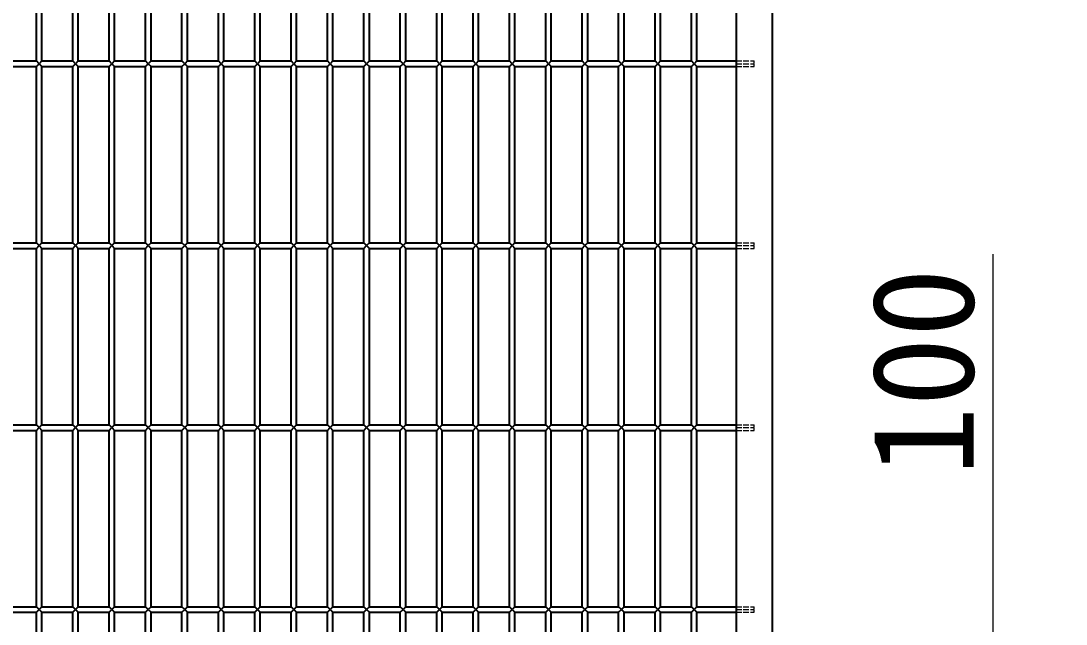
# Model space of a CAD drawing. Header units: millimetres. Extents: x 120 to 9117, y 110 to 4090.
# Drawn here: x 2432 to 3007, y 1779 to 2111 of the extents above; entities that cross this region are included whole.
import ezdxf

# ---------------------------------------------------------------- set-up
doc = ezdxf.new("R2010")
doc.units = ezdxf.units.MM
doc.header["$LTSCALE"] = 20
doc.linetypes.add('DASHED', pattern=[0.2067, 0.1654, -0.0413])
doc.layers.add('可见 (ISO)', color=7, linetype='Continuous', lineweight=25)
doc.layers.add('尺寸 (ISO)', color=7, linetype='Continuous', lineweight=18, true_color=0x008000)
doc.layers.add('隐藏 (ISO)', color=5, linetype='DASHED', lineweight=18, true_color=0x0000ff)
doc.styles.add('最新国标', font='simfang.ttf')
doc.dimstyles.new('默认 (GB)', dxfattribs={"dimscale": 20, "dimtxt": 2.8, "dimasz": 2.5, "dimexe": 2, "dimexo": 1.5, "dimgap": 0.5, "dimtad": 1, "dimtoh": 1, "dimdsep": 46, "dimtxsty": '最新国标', "dimcen": 0.09, "dimdle": 10, "dimclrd": 256, "dimclre": 256, "dimclrt": 256, "dimaunit": 1, "dimadec": 3, "dimazin": 2, "dimtfac": 0.535714, "dimtdec": 3, "dimtmove": 0, "dimatfit": 3, "dimfxl": 0, "dimtolj": 1, "dimlwd": -1, "dimlwe": -1, "dimarcsym": 0})

# ---------------------------------------------------------------- blocks, each defined once
blk = doc.blocks.new('*D9')
at = {"layer": 'Defpoints', "color": 0, "transparency": 16777216}
for p in [(2835.28, 1687.01), (2835.28, 1587.01), (2966.59, 1587.01)]:
    blk.add_point(p, dxfattribs=at)
at = {"layer": '尺寸 (ISO)', "color": 116, "true_color": 0x00803f, "transparency": 16777216}
for p, q in [((2966.59, 1737.01), (2966.59, 1982.31)), ((2865.28, 1687.01), (3006.59, 1687.01)), ((2966.59, 1587.01), (2966.59, 1687.01)), ((2865.28, 1587.01), (3006.59, 1587.01)), ((2966.59, 1537.01), (2966.59, 1487.01))]:
    blk.add_line(p, q, dxfattribs=at)
for points in [[(2958.26, 1737.01), (2974.93, 1737.01), (2966.59, 1687.01)], [(2958.26, 1537.01), (2974.93, 1537.01), (2966.59, 1587.01)]]:
    blk.add_solid(points, dxfattribs=at)
at = {"layer": '尺寸 (ISO)', "transparency": 16777216, "insert": (2928.27, 1917.59), "char_height": 56, "attachment_point": 5, "rotation": 90, "style": '最新国标'}
blk.add_mtext('\\A1;100', dxfattribs=at)
blk = doc.blocks.new('_DotSmall')
at = {"color": 0, "linetype": 'ByBlock', "const_width": 0.5}
blk.add_lwpolyline([(-0.0625, 0, 1), (0.0625, 0, 1)], format="xyb", close=True, dxfattribs=at)
blk = doc.blocks.new('*D19')
at = {"layer": 'Defpoints', "color": 0, "transparency": 16777216}
for p in [(2563.78, 3507.01), (3253.99, 3507.01), (2560.78, 1527.01)]:
    blk.add_point(p, dxfattribs=at)
at = {"layer": '尺寸 (ISO)', "color": 116, "true_color": 0x00803f, "transparency": 16777216}
for p, q in [((2593.78, 3507.01), (3293.99, 3507.01)), ((3253.99, 1527.01), (3253.99, 3457.01)), ((2590.78, 1527.01), (3293.99, 1527.01))]:
    blk.add_line(p, q, dxfattribs=at)
blk.add_solid([(3245.66, 3457.01), (3262.33, 3457.01), (3253.99, 3507.01)], dxfattribs=at)
at = {"layer": '尺寸 (ISO)', "color": 116, "true_color": 0x00803f, "transparency": 16777216, "xscale": 50, "yscale": 50, "zscale": 50, "rotation": 270}
blk.add_blockref('_DotSmall', (3253.99, 1527.01), dxfattribs=at)
at = {"layer": '尺寸 (ISO)', "transparency": 16777216, "insert": (3215.67, 2517.01), "char_height": 56, "attachment_point": 5, "rotation": 90, "style": '最新国标'}
blk.add_mtext('\\A1;1980', dxfattribs=at)

msp = doc.modelspace()

# ---------------------------------------------------------------- linework, layer by layer
at = {"layer": '可见 (ISO)'}
for p, q in [((2845.28, 1517.011), (2845.28, 3517.011)), ((2825.28, 2507.011), (2825.28, 1537.011)), ((2440.78, 2088.511), (2440.78, 2185.511)), ((2443.78, 2088.511), (2443.78, 2185.511)), ((2460.78, 2088.511), (2460.78, 2185.511)), ((2463.78, 2088.511), (2463.78, 2185.511)), ((2480.78, 2088.511), (2480.78, 2185.511)), ((2483.78, 2088.511), (2483.78, 2185.511)), ((2500.78, 2088.511), (2500.78, 2185.511)), ((2503.78, 2088.511), (2503.78, 2185.511)), ((2520.78, 2088.511), (2520.78, 2185.511)), ((2523.78, 2088.511), (2523.78, 2185.511)), ((2540.78, 2088.511), (2540.78, 2185.511)), ((2543.78, 2088.511), (2543.78, 2185.511)), ((2560.78, 2088.511), (2560.78, 2185.511)), ((2563.78, 2088.511), (2563.78, 2185.511)), ((2580.78, 2088.511), (2580.78, 2185.511)), ((2583.78, 2088.511), (2583.78, 2185.511)), ((2600.78, 2088.511), (2600.78, 2185.511)), ((2603.78, 2088.511), (2603.78, 2185.511)), ((2620.78, 2088.511), (2620.78, 2185.511)), ((2623.78, 2088.511), (2623.78, 2185.511)), ((2640.78, 2088.511), (2640.78, 2185.511)), ((2643.78, 2088.511), (2643.78, 2185.511)), ((2660.78, 2088.511), (2660.78, 2185.511)), ((2663.78, 2088.511), (2663.78, 2185.511)), ((2680.78, 2088.511), (2680.78, 2185.511)), ((2683.78, 2088.511), (2683.78, 2185.511)), ((2700.78, 2088.511), (2700.78, 2185.511)), ((2703.78, 2088.511), (2703.78, 2185.511)), ((2720.78, 2088.511), (2720.78, 2185.511)), ((2723.78, 2088.511), (2723.78, 2185.511)), ((2740.78, 2088.511), (2740.78, 2185.511)), ((2743.78, 2088.511), (2743.78, 2185.511)), ((2760.78, 2088.511), (2760.78, 2185.511)), ((2763.78, 2088.511), (2763.78, 2185.511)), ((2780.78, 2088.511), (2780.78, 2185.511)), ((2783.78, 2088.511), (2783.78, 2185.511)), ((2800.78, 2088.511), (2800.78, 2185.511)), ((2803.78, 2088.511), (2803.78, 2185.511)), ((2423.78, 2088.511), (2440.78, 2088.511)), ((2423.78, 2085.511), (2440.78, 2085.511)), ((2442.28, 2087.011), (2440.78, 2088.511)), ((2440.78, 2085.511), (2442.28, 2087.011)), ((2440.78, 1988.511), (2440.78, 2085.511)), ((2443.78, 2088.511), (2442.28, 2087.011)), ((2442.28, 2087.011), (2443.78, 2085.511)), ((2443.78, 2088.511), (2460.78, 2088.511)), ((2443.78, 2085.511), (2460.78, 2085.511)), ((2443.78, 1988.511), (2443.78, 2085.511)), ((2462.28, 2087.011), (2460.78, 2088.511)), ((2460.78, 2085.511), (2462.28, 2087.011)), ((2460.78, 1988.511), (2460.78, 2085.511)), ((2463.78, 2088.511), (2462.28, 2087.011)), ((2462.28, 2087.011), (2463.78, 2085.511)), ((2463.78, 2088.511), (2480.78, 2088.511)), ((2463.78, 2085.511), (2480.78, 2085.511)), ((2463.78, 1988.511), (2463.78, 2085.511)), ((2482.28, 2087.011), (2480.78, 2088.511)), ((2480.78, 2085.511), (2482.28, 2087.011)), ((2480.78, 1988.511), (2480.78, 2085.511)), ((2483.78, 2088.511), (2482.28, 2087.011)), ((2482.28, 2087.011), (2483.78, 2085.511)), ((2483.78, 2088.511), (2500.78, 2088.511)), ((2483.78, 2085.511), (2500.78, 2085.511)), ((2483.78, 1988.511), (2483.78, 2085.511)), ((2502.28, 2087.011), (2500.78, 2088.511)), ((2500.78, 2085.511), (2502.28, 2087.011)), ((2500.78, 1988.511), (2500.78, 2085.511)), ((2503.78, 2088.511), (2502.28, 2087.011)), ((2502.28, 2087.011), (2503.78, 2085.511)), ((2503.78, 2088.511), (2520.78, 2088.511)), ((2503.78, 2085.511), (2520.78, 2085.511)), ((2503.78, 1988.511), (2503.78, 2085.511)), ((2522.28, 2087.011), (2520.78, 2088.511)), ((2520.78, 2085.511), (2522.28, 2087.011)), ((2520.78, 1988.511), (2520.78, 2085.511)), ((2523.78, 2088.511), (2522.28, 2087.011)), ((2522.28, 2087.011), (2523.78, 2085.511)), ((2523.78, 2088.511), (2540.78, 2088.511)), ((2523.78, 2085.511), (2540.78, 2085.511)), ((2523.78, 1988.511), (2523.78, 2085.511)), ((2542.28, 2087.011), (2540.78, 2088.511)), ((2540.78, 2085.511), (2542.28, 2087.011)), ((2540.78, 1988.511), (2540.78, 2085.511)), ((2543.78, 2088.511), (2542.28, 2087.011)), ((2542.28, 2087.011), (2543.78, 2085.511)), ((2543.78, 2088.511), (2560.78, 2088.511)), ((2543.78, 2085.511), (2560.78, 2085.511)), ((2543.78, 1988.511), (2543.78, 2085.511)), ((2562.28, 2087.011), (2560.78, 2088.511)), ((2560.78, 2085.511), (2562.28, 2087.011)), ((2560.78, 1988.511), (2560.78, 2085.511)), ((2563.78, 2088.511), (2562.28, 2087.011)), ((2562.28, 2087.011), (2563.78, 2085.511)), ((2563.78, 2088.511), (2580.78, 2088.511)), ((2563.78, 2085.511), (2580.78, 2085.511)), ((2563.78, 1988.511), (2563.78, 2085.511)), ((2582.28, 2087.011), (2580.78, 2088.511)), ((2580.78, 2085.511), (2582.28, 2087.011)), ((2580.78, 1988.511), (2580.78, 2085.511)), ((2583.78, 2088.511), (2582.28, 2087.011)), ((2582.28, 2087.011), (2583.78, 2085.511)), ((2583.78, 2088.511), (2600.78, 2088.511)), ((2583.78, 2085.511), (2600.78, 2085.511)), ((2583.78, 1988.511), (2583.78, 2085.511)), ((2602.28, 2087.011), (2600.78, 2088.511)), ((2600.78, 2085.511), (2602.28, 2087.011)), ((2600.78, 1988.511), (2600.78, 2085.511)), ((2603.78, 2088.511), (2602.28, 2087.011)), ((2602.28, 2087.011), (2603.78, 2085.511)), ((2603.78, 2088.511), (2620.78, 2088.511)), ((2603.78, 2085.511), (2620.78, 2085.511)), ((2603.78, 1988.511), (2603.78, 2085.511)), ((2622.28, 2087.011), (2620.78, 2088.511)), ((2620.78, 2085.511), (2622.28, 2087.011)), ((2620.78, 1988.511), (2620.78, 2085.511)), ((2623.78, 2088.511), (2622.28, 2087.011)), ((2622.28, 2087.011), (2623.78, 2085.511)), ((2623.78, 2088.511), (2640.78, 2088.511)), ((2623.78, 2085.511), (2640.78, 2085.511)), ((2623.78, 1988.511), (2623.78, 2085.511)), ((2642.28, 2087.011), (2640.78, 2088.511)), ((2640.78, 2085.511), (2642.28, 2087.011)), ((2640.78, 1988.511), (2640.78, 2085.511)), ((2643.78, 2088.511), (2642.28, 2087.011)), ((2642.28, 2087.011), (2643.78, 2085.511)), ((2643.78, 2088.511), (2660.78, 2088.511)), ((2643.78, 2085.511), (2660.78, 2085.511)), ((2643.78, 1988.511), (2643.78, 2085.511)), ((2662.28, 2087.011), (2660.78, 2088.511)), ((2660.78, 2085.511), (2662.28, 2087.011)), ((2660.78, 1988.511), (2660.78, 2085.511)), ((2663.78, 2088.511), (2662.28, 2087.011)), ((2662.28, 2087.011), (2663.78, 2085.511)), ((2663.78, 2088.511), (2680.78, 2088.511)), ((2663.78, 2085.511), (2680.78, 2085.511)), ((2663.78, 1988.511), (2663.78, 2085.511)), ((2682.28, 2087.011), (2680.78, 2088.511)), ((2680.78, 2085.511), (2682.28, 2087.011)), ((2680.78, 1988.511), (2680.78, 2085.511)), ((2683.78, 2088.511), (2682.28, 2087.011)), ((2682.28, 2087.011), (2683.78, 2085.511)), ((2683.78, 2088.511), (2700.78, 2088.511)), ((2683.78, 2085.511), (2700.78, 2085.511)), ((2683.78, 1988.511), (2683.78, 2085.511)), ((2702.28, 2087.011), (2700.78, 2088.511)), ((2700.78, 2085.511), (2702.28, 2087.011)), ((2700.78, 1988.511), (2700.78, 2085.511)), ((2703.78, 2088.511), (2702.28, 2087.011)), ((2702.28, 2087.011), (2703.78, 2085.511)), ((2703.78, 2088.511), (2720.78, 2088.511)), ((2703.78, 2085.511), (2720.78, 2085.511)), ((2703.78, 1988.511), (2703.78, 2085.511)), ((2722.28, 2087.011), (2720.78, 2088.511)), ((2720.78, 2085.511), (2722.28, 2087.011)), ((2720.78, 1988.511), (2720.78, 2085.511)), ((2723.78, 2088.511), (2722.28, 2087.011)), ((2722.28, 2087.011), (2723.78, 2085.511)), ((2723.78, 2088.511), (2740.78, 2088.511)), ((2723.78, 2085.511), (2740.78, 2085.511)), ((2723.78, 1988.511), (2723.78, 2085.511)), ((2742.28, 2087.011), (2740.78, 2088.511)), ((2740.78, 2085.511), (2742.28, 2087.011)), ((2740.78, 1988.511), (2740.78, 2085.511)), ((2743.78, 2088.511), (2742.28, 2087.011)), ((2742.28, 2087.011), (2743.78, 2085.511)), ((2743.78, 2088.511), (2760.78, 2088.511)), ((2743.78, 2085.511), (2760.78, 2085.511)), ((2743.78, 1988.511), (2743.78, 2085.511)), ((2762.28, 2087.011), (2760.78, 2088.511)), ((2760.78, 2085.511), (2762.28, 2087.011)), ((2760.78, 1988.511), (2760.78, 2085.511)), ((2763.78, 2088.511), (2762.28, 2087.011)), ((2762.28, 2087.011), (2763.78, 2085.511)), ((2763.78, 2088.511), (2780.78, 2088.511)), ((2763.78, 2085.511), (2780.78, 2085.511)), ((2763.78, 1988.511), (2763.78, 2085.511)), ((2782.28, 2087.011), (2780.78, 2088.511)), ((2780.78, 2085.511), (2782.28, 2087.011)), ((2780.78, 1988.511), (2780.78, 2085.511)), ((2783.78, 2088.511), (2782.28, 2087.011)), ((2782.28, 2087.011), (2783.78, 2085.511)), ((2783.78, 2088.511), (2800.78, 2088.511)), ((2783.78, 2085.511), (2800.78, 2085.511)), ((2783.78, 1988.511), (2783.78, 2085.511)), ((2802.28, 2087.011), (2800.78, 2088.511)), ((2800.78, 2085.511), (2802.28, 2087.011)), ((2800.78, 1988.511), (2800.78, 2085.511)), ((2803.78, 2088.511), (2802.28, 2087.011)), ((2802.28, 2087.011), (2803.78, 2085.511)), ((2803.78, 2088.511), (2825.28, 2088.511)), ((2803.78, 2085.511), (2825.28, 2085.511)), ((2803.78, 1988.511), (2803.78, 2085.511)), ((2423.78, 1988.511), (2440.78, 1988.511)), ((2442.28, 1987.011), (2440.78, 1988.511)), ((2443.78, 1988.511), (2442.28, 1987.011)), ((2443.78, 1988.511), (2460.78, 1988.511)), ((2462.28, 1987.011), (2460.78, 1988.511)), ((2463.78, 1988.511), (2462.28, 1987.011)), ((2463.78, 1988.511), (2480.78, 1988.511)), ((2482.28, 1987.011), (2480.78, 1988.511)), ((2483.78, 1988.511), (2482.28, 1987.011)), ((2483.78, 1988.511), (2500.78, 1988.511)), ((2502.28, 1987.011), (2500.78, 1988.511)), ((2503.78, 1988.511), (2502.28, 1987.011)), ((2503.78, 1988.511), (2520.78, 1988.511)), ((2522.28, 1987.011), (2520.78, 1988.511)), ((2523.78, 1988.511), (2522.28, 1987.011)), ((2523.78, 1988.511), (2540.78, 1988.511)), ((2542.28, 1987.011), (2540.78, 1988.511)), ((2543.78, 1988.511), (2542.28, 1987.011)), ((2543.78, 1988.511), (2560.78, 1988.511)), ((2562.28, 1987.011), (2560.78, 1988.511)), ((2563.78, 1988.511), (2562.28, 1987.011)), ((2563.78, 1988.511), (2580.78, 1988.511)), ((2582.28, 1987.011), (2580.78, 1988.511)), ((2583.78, 1988.511), (2582.28, 1987.011)), ((2583.78, 1988.511), (2600.78, 1988.511)), ((2602.28, 1987.011), (2600.78, 1988.511)), ((2603.78, 1988.511), (2602.28, 1987.011)), ((2603.78, 1988.511), (2620.78, 1988.511)), ((2622.28, 1987.011), (2620.78, 1988.511)), ((2623.78, 1988.511), (2622.28, 1987.011)), ((2623.78, 1988.511), (2640.78, 1988.511)), ((2642.28, 1987.011), (2640.78, 1988.511)), ((2643.78, 1988.511), (2642.28, 1987.011)), ((2643.78, 1988.511), (2660.78, 1988.511)), ((2662.28, 1987.011), (2660.78, 1988.511)), ((2663.78, 1988.511), (2662.28, 1987.011)), ((2663.78, 1988.511), (2680.78, 1988.511)), ((2682.28, 1987.011), (2680.78, 1988.511)), ((2683.78, 1988.511), (2682.28, 1987.011)), ((2683.78, 1988.511), (2700.78, 1988.511)), ((2702.28, 1987.011), (2700.78, 1988.511)), ((2703.78, 1988.511), (2702.28, 1987.011)), ((2703.78, 1988.511), (2720.78, 1988.511)), ((2722.28, 1987.011), (2720.78, 1988.511)), ((2723.78, 1988.511), (2722.28, 1987.011)), ((2723.78, 1988.511), (2740.78, 1988.511)), ((2742.28, 1987.011), (2740.78, 1988.511)), ((2743.78, 1988.511), (2742.28, 1987.011)), ((2743.78, 1988.511), (2760.78, 1988.511)), ((2762.28, 1987.011), (2760.78, 1988.511)), ((2763.78, 1988.511), (2762.28, 1987.011)), ((2763.78, 1988.511), (2780.78, 1988.511)), ((2782.28, 1987.011), (2780.78, 1988.511)), ((2783.78, 1988.511), (2782.28, 1987.011)), ((2783.78, 1988.511), (2800.78, 1988.511)), ((2802.28, 1987.011), (2800.78, 1988.511)), ((2803.78, 1988.511), (2802.28, 1987.011)), ((2803.78, 1988.511), (2825.28, 1988.511)), ((2423.78, 1985.511), (2440.78, 1985.511)), ((2440.78, 1985.511), (2442.28, 1987.011)), ((2440.78, 1888.511), (2440.78, 1985.511)), ((2442.28, 1987.011), (2443.78, 1985.511)), ((2443.78, 1985.511), (2460.78, 1985.511)), ((2443.78, 1888.511), (2443.78, 1985.511)), ((2460.78, 1985.511), (2462.28, 1987.011)), ((2460.78, 1888.511), (2460.78, 1985.511)), ((2462.28, 1987.011), (2463.78, 1985.511)), ((2463.78, 1985.511), (2480.78, 1985.511)), ((2463.78, 1888.511), (2463.78, 1985.511)), ((2480.78, 1985.511), (2482.28, 1987.011)), ((2480.78, 1888.511), (2480.78, 1985.511)), ((2482.28, 1987.011), (2483.78, 1985.511)), ((2483.78, 1985.511), (2500.78, 1985.511)), ((2483.78, 1888.511), (2483.78, 1985.511)), ((2500.78, 1985.511), (2502.28, 1987.011)), ((2500.78, 1888.511), (2500.78, 1985.511)), ((2502.28, 1987.011), (2503.78, 1985.511)), ((2503.78, 1985.511), (2520.78, 1985.511)), ((2503.78, 1888.511), (2503.78, 1985.511)), ((2520.78, 1985.511), (2522.28, 1987.011)), ((2520.78, 1888.511), (2520.78, 1985.511)), ((2522.28, 1987.011), (2523.78, 1985.511)), ((2523.78, 1985.511), (2540.78, 1985.511)), ((2523.78, 1888.511), (2523.78, 1985.511)), ((2540.78, 1985.511), (2542.28, 1987.011)), ((2540.78, 1888.511), (2540.78, 1985.511)), ((2542.28, 1987.011), (2543.78, 1985.511)), ((2543.78, 1985.511), (2560.78, 1985.511)), ((2543.78, 1888.511), (2543.78, 1985.511)), ((2560.78, 1985.511), (2562.28, 1987.011)), ((2560.78, 1888.511), (2560.78, 1985.511)), ((2562.28, 1987.011), (2563.78, 1985.511)), ((2563.78, 1985.511), (2580.78, 1985.511)), ((2563.78, 1888.511), (2563.78, 1985.511)), ((2580.78, 1985.511), (2582.28, 1987.011)), ((2580.78, 1888.511), (2580.78, 1985.511)), ((2582.28, 1987.011), (2583.78, 1985.511)), ((2583.78, 1985.511), (2600.78, 1985.511)), ((2583.78, 1888.511), (2583.78, 1985.511)), ((2600.78, 1985.511), (2602.28, 1987.011)), ((2600.78, 1888.511), (2600.78, 1985.511)), ((2602.28, 1987.011), (2603.78, 1985.511)), ((2603.78, 1985.511), (2620.78, 1985.511)), ((2603.78, 1888.511), (2603.78, 1985.511)), ((2620.78, 1985.511), (2622.28, 1987.011)), ((2620.78, 1888.511), (2620.78, 1985.511)), ((2622.28, 1987.011), (2623.78, 1985.511)), ((2623.78, 1985.511), (2640.78, 1985.511)), ((2623.78, 1888.511), (2623.78, 1985.511)), ((2640.78, 1985.511), (2642.28, 1987.011)), ((2640.78, 1888.511), (2640.78, 1985.511)), ((2642.28, 1987.011), (2643.78, 1985.511)), ((2643.78, 1985.511), (2660.78, 1985.511)), ((2643.78, 1888.511), (2643.78, 1985.511)), ((2660.78, 1985.511), (2662.28, 1987.011)), ((2660.78, 1888.511), (2660.78, 1985.511)), ((2662.28, 1987.011), (2663.78, 1985.511)), ((2663.78, 1985.511), (2680.78, 1985.511)), ((2663.78, 1888.511), (2663.78, 1985.511)), ((2680.78, 1985.511), (2682.28, 1987.011)), ((2680.78, 1888.511), (2680.78, 1985.511)), ((2682.28, 1987.011), (2683.78, 1985.511)), ((2683.78, 1985.511), (2700.78, 1985.511)), ((2683.78, 1888.511), (2683.78, 1985.511)), ((2700.78, 1985.511), (2702.28, 1987.011)), ((2700.78, 1888.511), (2700.78, 1985.511)), ((2702.28, 1987.011), (2703.78, 1985.511)), ((2703.78, 1985.511), (2720.78, 1985.511)), ((2703.78, 1888.511), (2703.78, 1985.511)), ((2720.78, 1985.511), (2722.28, 1987.011)), ((2720.78, 1888.511), (2720.78, 1985.511)), ((2722.28, 1987.011), (2723.78, 1985.511)), ((2723.78, 1985.511), (2740.78, 1985.511)), ((2723.78, 1888.511), (2723.78, 1985.511)), ((2740.78, 1985.511), (2742.28, 1987.011)), ((2740.78, 1888.511), (2740.78, 1985.511)), ((2742.28, 1987.011), (2743.78, 1985.511)), ((2743.78, 1985.511), (2760.78, 1985.511)), ((2743.78, 1888.511), (2743.78, 1985.511)), ((2760.78, 1985.511), (2762.28, 1987.011)), ((2760.78, 1888.511), (2760.78, 1985.511)), ((2762.28, 1987.011), (2763.78, 1985.511)), ((2763.78, 1985.511), (2780.78, 1985.511)), ((2763.78, 1888.511), (2763.78, 1985.511)), ((2780.78, 1985.511), (2782.28, 1987.011)), ((2780.78, 1888.511), (2780.78, 1985.511)), ((2782.28, 1987.011), (2783.78, 1985.511)), ((2783.78, 1985.511), (2800.78, 1985.511)), ((2783.78, 1888.511), (2783.78, 1985.511)), ((2800.78, 1985.511), (2802.28, 1987.011)), ((2800.78, 1888.511), (2800.78, 1985.511)), ((2802.28, 1987.011), (2803.78, 1985.511)), ((2803.78, 1985.511), (2825.28, 1985.511)), ((2803.78, 1888.511), (2803.78, 1985.511)), ((2423.78, 1888.511), (2440.78, 1888.511)), ((2423.78, 1885.511), (2440.78, 1885.511)), ((2442.28, 1887.011), (2440.78, 1888.511)), ((2440.78, 1885.511), (2442.28, 1887.011)), ((2440.78, 1788.511), (2440.78, 1885.511)), ((2443.78, 1888.511), (2442.28, 1887.011)), ((2442.28, 1887.011), (2443.78, 1885.511)), ((2443.78, 1888.511), (2460.78, 1888.511)), ((2443.78, 1885.511), (2460.78, 1885.511)), ((2443.78, 1788.511), (2443.78, 1885.511)), ((2462.28, 1887.011), (2460.78, 1888.511)), ((2460.78, 1885.511), (2462.28, 1887.011)), ((2460.78, 1788.511), (2460.78, 1885.511)), ((2463.78, 1888.511), (2462.28, 1887.011)), ((2462.28, 1887.011), (2463.78, 1885.511)), ((2463.78, 1888.511), (2480.78, 1888.511)), ((2463.78, 1885.511), (2480.78, 1885.511)), ((2463.78, 1788.511), (2463.78, 1885.511)), ((2482.28, 1887.011), (2480.78, 1888.511)), ((2480.78, 1885.511), (2482.28, 1887.011)), ((2480.78, 1788.511), (2480.78, 1885.511)), ((2483.78, 1888.511), (2482.28, 1887.011)), ((2482.28, 1887.011), (2483.78, 1885.511)), ((2483.78, 1888.511), (2500.78, 1888.511)), ((2483.78, 1885.511), (2500.78, 1885.511)), ((2483.78, 1788.511), (2483.78, 1885.511)), ((2502.28, 1887.011), (2500.78, 1888.511)), ((2500.78, 1885.511), (2502.28, 1887.011)), ((2500.78, 1788.511), (2500.78, 1885.511)), ((2503.78, 1888.511), (2502.28, 1887.011)), ((2502.28, 1887.011), (2503.78, 1885.511)), ((2503.78, 1888.511), (2520.78, 1888.511)), ((2503.78, 1885.511), (2520.78, 1885.511)), ((2503.78, 1788.511), (2503.78, 1885.511)), ((2522.28, 1887.011), (2520.78, 1888.511)), ((2520.78, 1885.511), (2522.28, 1887.011)), ((2520.78, 1788.511), (2520.78, 1885.511)), ((2523.78, 1888.511), (2522.28, 1887.011)), ((2522.28, 1887.011), (2523.78, 1885.511)), ((2523.78, 1888.511), (2540.78, 1888.511)), ((2523.78, 1885.511), (2540.78, 1885.511)), ((2523.78, 1788.511), (2523.78, 1885.511)), ((2542.28, 1887.011), (2540.78, 1888.511)), ((2540.78, 1885.511), (2542.28, 1887.011)), ((2540.78, 1788.511), (2540.78, 1885.511)), ((2543.78, 1888.511), (2542.28, 1887.011)), ((2542.28, 1887.011), (2543.78, 1885.511)), ((2543.78, 1888.511), (2560.78, 1888.511)), ((2543.78, 1885.511), (2560.78, 1885.511)), ((2543.78, 1788.511), (2543.78, 1885.511)), ((2562.28, 1887.011), (2560.78, 1888.511)), ((2560.78, 1885.511), (2562.28, 1887.011)), ((2560.78, 1788.511), (2560.78, 1885.511)), ((2563.78, 1888.511), (2562.28, 1887.011)), ((2562.28, 1887.011), (2563.78, 1885.511)), ((2563.78, 1888.511), (2580.78, 1888.511)), ((2563.78, 1885.511), (2580.78, 1885.511)), ((2563.78, 1788.511), (2563.78, 1885.511)), ((2582.28, 1887.011), (2580.78, 1888.511)), ((2580.78, 1885.511), (2582.28, 1887.011)), ((2580.78, 1788.511), (2580.78, 1885.511)), ((2583.78, 1888.511), (2582.28, 1887.011)), ((2582.28, 1887.011), (2583.78, 1885.511)), ((2583.78, 1888.511), (2600.78, 1888.511)), ((2583.78, 1885.511), (2600.78, 1885.511)), ((2583.78, 1788.511), (2583.78, 1885.511)), ((2602.28, 1887.011), (2600.78, 1888.511)), ((2600.78, 1885.511), (2602.28, 1887.011)), ((2600.78, 1788.511), (2600.78, 1885.511)), ((2603.78, 1888.511), (2602.28, 1887.011)), ((2602.28, 1887.011), (2603.78, 1885.511)), ((2603.78, 1888.511), (2620.78, 1888.511)), ((2603.78, 1885.511), (2620.78, 1885.511)), ((2603.78, 1788.511), (2603.78, 1885.511)), ((2622.28, 1887.011), (2620.78, 1888.511)), ((2620.78, 1885.511), (2622.28, 1887.011)), ((2620.78, 1788.511), (2620.78, 1885.511)), ((2623.78, 1888.511), (2622.28, 1887.011)), ((2622.28, 1887.011), (2623.78, 1885.511)), ((2623.78, 1888.511), (2640.78, 1888.511)), ((2623.78, 1885.511), (2640.78, 1885.511)), ((2623.78, 1788.511), (2623.78, 1885.511)), ((2642.28, 1887.011), (2640.78, 1888.511)), ((2640.78, 1885.511), (2642.28, 1887.011)), ((2640.78, 1788.511), (2640.78, 1885.511)), ((2643.78, 1888.511), (2642.28, 1887.011)), ((2642.28, 1887.011), (2643.78, 1885.511)), ((2643.78, 1888.511), (2660.78, 1888.511)), ((2643.78, 1885.511), (2660.78, 1885.511)), ((2643.78, 1788.511), (2643.78, 1885.511)), ((2662.28, 1887.011), (2660.78, 1888.511)), ((2660.78, 1885.511), (2662.28, 1887.011)), ((2660.78, 1788.511), (2660.78, 1885.511)), ((2663.78, 1888.511), (2662.28, 1887.011)), ((2662.28, 1887.011), (2663.78, 1885.511)), ((2663.78, 1888.511), (2680.78, 1888.511)), ((2663.78, 1885.511), (2680.78, 1885.511)), ((2663.78, 1788.511), (2663.78, 1885.511)), ((2682.28, 1887.011), (2680.78, 1888.511)), ((2680.78, 1885.511), (2682.28, 1887.011)), ((2680.78, 1788.511), (2680.78, 1885.511)), ((2683.78, 1888.511), (2682.28, 1887.011)), ((2682.28, 1887.011), (2683.78, 1885.511)), ((2683.78, 1888.511), (2700.78, 1888.511)), ((2683.78, 1885.511), (2700.78, 1885.511)), ((2683.78, 1788.511), (2683.78, 1885.511)), ((2702.28, 1887.011), (2700.78, 1888.511)), ((2700.78, 1885.511), (2702.28, 1887.011)), ((2700.78, 1788.511), (2700.78, 1885.511)), ((2703.78, 1888.511), (2702.28, 1887.011)), ((2702.28, 1887.011), (2703.78, 1885.511)), ((2703.78, 1888.511), (2720.78, 1888.511)), ((2703.78, 1885.511), (2720.78, 1885.511)), ((2703.78, 1788.511), (2703.78, 1885.511)), ((2722.28, 1887.011), (2720.78, 1888.511)), ((2720.78, 1885.511), (2722.28, 1887.011)), ((2720.78, 1788.511), (2720.78, 1885.511)), ((2723.78, 1888.511), (2722.28, 1887.011)), ((2722.28, 1887.011), (2723.78, 1885.511)), ((2723.78, 1888.511), (2740.78, 1888.511)), ((2723.78, 1885.511), (2740.78, 1885.511)), ((2723.78, 1788.511), (2723.78, 1885.511)), ((2742.28, 1887.011), (2740.78, 1888.511)), ((2740.78, 1885.511), (2742.28, 1887.011)), ((2740.78, 1788.511), (2740.78, 1885.511)), ((2743.78, 1888.511), (2742.28, 1887.011)), ((2742.28, 1887.011), (2743.78, 1885.511)), ((2743.78, 1888.511), (2760.78, 1888.511)), ((2743.78, 1885.511), (2760.78, 1885.511)), ((2743.78, 1788.511), (2743.78, 1885.511)), ((2762.28, 1887.011), (2760.78, 1888.511)), ((2760.78, 1885.511), (2762.28, 1887.011)), ((2760.78, 1788.511), (2760.78, 1885.511)), ((2763.78, 1888.511), (2762.28, 1887.011)), ((2762.28, 1887.011), (2763.78, 1885.511)), ((2763.78, 1888.511), (2780.78, 1888.511)), ((2763.78, 1885.511), (2780.78, 1885.511)), ((2763.78, 1788.511), (2763.78, 1885.511)), ((2782.28, 1887.011), (2780.78, 1888.511)), ((2780.78, 1885.511), (2782.28, 1887.011)), ((2780.78, 1788.511), (2780.78, 1885.511)), ((2783.78, 1888.511), (2782.28, 1887.011)), ((2782.28, 1887.011), (2783.78, 1885.511)), ((2783.78, 1888.511), (2800.78, 1888.511)), ((2783.78, 1885.511), (2800.78, 1885.511)), ((2783.78, 1788.511), (2783.78, 1885.511)), ((2802.28, 1887.011), (2800.78, 1888.511)), ((2800.78, 1885.511), (2802.28, 1887.011)), ((2800.78, 1788.511), (2800.78, 1885.511)), ((2803.78, 1888.511), (2802.28, 1887.011)), ((2802.28, 1887.011), (2803.78, 1885.511)), ((2803.78, 1888.511), (2825.28, 1888.511)), ((2803.78, 1885.511), (2825.28, 1885.511)), ((2803.78, 1788.511), (2803.78, 1885.511)), ((2423.78, 1788.511), (2440.78, 1788.511)), ((2442.28, 1787.011), (2440.78, 1788.511)), ((2440.78, 1785.511), (2442.28, 1787.011)), ((2443.78, 1788.511), (2442.28, 1787.011)), ((2442.28, 1787.011), (2443.78, 1785.511)), ((2443.78, 1788.511), (2460.78, 1788.511)), ((2462.28, 1787.011), (2460.78, 1788.511)), ((2460.78, 1785.511), (2462.28, 1787.011)), ((2463.78, 1788.511), (2462.28, 1787.011)), ((2462.28, 1787.011), (2463.78, 1785.511)), ((2463.78, 1788.511), (2480.78, 1788.511)), ((2482.28, 1787.011), (2480.78, 1788.511)), ((2480.78, 1785.511), (2482.28, 1787.011)), ((2483.78, 1788.511), (2482.28, 1787.011)), ((2482.28, 1787.011), (2483.78, 1785.511)), ((2483.78, 1788.511), (2500.78, 1788.511)), ((2502.28, 1787.011), (2500.78, 1788.511)), ((2500.78, 1785.511), (2502.28, 1787.011)), ((2503.78, 1788.511), (2502.28, 1787.011)), ((2502.28, 1787.011), (2503.78, 1785.511)), ((2503.78, 1788.511), (2520.78, 1788.511)), ((2522.28, 1787.011), (2520.78, 1788.511)), ((2520.78, 1785.511), (2522.28, 1787.011)), ((2523.78, 1788.511), (2522.28, 1787.011)), ((2522.28, 1787.011), (2523.78, 1785.511)), ((2523.78, 1788.511), (2540.78, 1788.511)), ((2542.28, 1787.011), (2540.78, 1788.511)), ((2540.78, 1785.511), (2542.28, 1787.011)), ((2543.78, 1788.511), (2542.28, 1787.011)), ((2542.28, 1787.011), (2543.78, 1785.511)), ((2543.78, 1788.511), (2560.78, 1788.511)), ((2562.28, 1787.011), (2560.78, 1788.511)), ((2560.78, 1785.511), (2562.28, 1787.011)), ((2563.78, 1788.511), (2562.28, 1787.011)), ((2562.28, 1787.011), (2563.78, 1785.511)), ((2563.78, 1788.511), (2580.78, 1788.511)), ((2582.28, 1787.011), (2580.78, 1788.511)), ((2580.78, 1785.511), (2582.28, 1787.011)), ((2583.78, 1788.511), (2582.28, 1787.011)), ((2582.28, 1787.011), (2583.78, 1785.511)), ((2583.78, 1788.511), (2600.78, 1788.511)), ((2602.28, 1787.011), (2600.78, 1788.511)), ((2600.78, 1785.511), (2602.28, 1787.011)), ((2603.78, 1788.511), (2602.28, 1787.011)), ((2602.28, 1787.011), (2603.78, 1785.511)), ((2603.78, 1788.511), (2620.78, 1788.511)), ((2622.28, 1787.011), (2620.78, 1788.511)), ((2620.78, 1785.511), (2622.28, 1787.011)), ((2623.78, 1788.511), (2622.28, 1787.011)), ((2622.28, 1787.011), (2623.78, 1785.511)), ((2623.78, 1788.511), (2640.78, 1788.511)), ((2642.28, 1787.011), (2640.78, 1788.511)), ((2640.78, 1785.511), (2642.28, 1787.011)), ((2643.78, 1788.511), (2642.28, 1787.011)), ((2642.28, 1787.011), (2643.78, 1785.511)), ((2643.78, 1788.511), (2660.78, 1788.511)), ((2662.28, 1787.011), (2660.78, 1788.511)), ((2660.78, 1785.511), (2662.28, 1787.011)), ((2663.78, 1788.511), (2662.28, 1787.011)), ((2662.28, 1787.011), (2663.78, 1785.511)), ((2663.78, 1788.511), (2680.78, 1788.511)), ((2682.28, 1787.011), (2680.78, 1788.511)), ((2680.78, 1785.511), (2682.28, 1787.011)), ((2683.78, 1788.511), (2682.28, 1787.011)), ((2682.28, 1787.011), (2683.78, 1785.511)), ((2683.78, 1788.511), (2700.78, 1788.511)), ((2702.28, 1787.011), (2700.78, 1788.511)), ((2700.78, 1785.511), (2702.28, 1787.011)), ((2703.78, 1788.511), (2702.28, 1787.011)), ((2702.28, 1787.011), (2703.78, 1785.511)), ((2703.78, 1788.511), (2720.78, 1788.511)), ((2722.28, 1787.011), (2720.78, 1788.511)), ((2720.78, 1785.511), (2722.28, 1787.011)), ((2723.78, 1788.511), (2722.28, 1787.011)), ((2722.28, 1787.011), (2723.78, 1785.511)), ((2723.78, 1788.511), (2740.78, 1788.511)), ((2742.28, 1787.011), (2740.78, 1788.511)), ((2740.78, 1785.511), (2742.28, 1787.011)), ((2743.78, 1788.511), (2742.28, 1787.011)), ((2742.28, 1787.011), (2743.78, 1785.511)), ((2743.78, 1788.511), (2760.78, 1788.511)), ((2762.28, 1787.011), (2760.78, 1788.511)), ((2760.78, 1785.511), (2762.28, 1787.011)), ((2763.78, 1788.511), (2762.28, 1787.011)), ((2762.28, 1787.011), (2763.78, 1785.511)), ((2763.78, 1788.511), (2780.78, 1788.511)), ((2782.28, 1787.011), (2780.78, 1788.511)), ((2780.78, 1785.511), (2782.28, 1787.011)), ((2783.78, 1788.511), (2782.28, 1787.011)), ((2782.28, 1787.011), (2783.78, 1785.511)), ((2783.78, 1788.511), (2800.78, 1788.511)), ((2802.28, 1787.011), (2800.78, 1788.511)), ((2800.78, 1785.511), (2802.28, 1787.011)), ((2803.78, 1788.511), (2802.28, 1787.011)), ((2802.28, 1787.011), (2803.78, 1785.511)), ((2803.78, 1788.511), (2825.28, 1788.511)), ((2423.78, 1785.511), (2440.78, 1785.511)), ((2440.78, 1688.511), (2440.78, 1785.511)), ((2443.78, 1785.511), (2460.78, 1785.511)), ((2443.78, 1688.511), (2443.78, 1785.511)), ((2460.78, 1688.511), (2460.78, 1785.511)), ((2463.78, 1785.511), (2480.78, 1785.511)), ((2463.78, 1688.511), (2463.78, 1785.511)), ((2480.78, 1688.511), (2480.78, 1785.511)), ((2483.78, 1785.511), (2500.78, 1785.511)), ((2483.78, 1688.511), (2483.78, 1785.511)), ((2500.78, 1688.511), (2500.78, 1785.511)), ((2503.78, 1785.511), (2520.78, 1785.511)), ((2503.78, 1688.511), (2503.78, 1785.511)), ((2520.78, 1688.511), (2520.78, 1785.511)), ((2523.78, 1785.511), (2540.78, 1785.511)), ((2523.78, 1688.511), (2523.78, 1785.511)), ((2540.78, 1688.511), (2540.78, 1785.511)), ((2543.78, 1785.511), (2560.78, 1785.511)), ((2543.78, 1688.511), (2543.78, 1785.511)), ((2560.78, 1688.511), (2560.78, 1785.511)), ((2563.78, 1785.511), (2580.78, 1785.511)), ((2563.78, 1688.511), (2563.78, 1785.511)), ((2580.78, 1688.511), (2580.78, 1785.511)), ((2583.78, 1785.511), (2600.78, 1785.511)), ((2583.78, 1688.511), (2583.78, 1785.511)), ((2600.78, 1688.511), (2600.78, 1785.511)), ((2603.78, 1785.511), (2620.78, 1785.511)), ((2603.78, 1688.511), (2603.78, 1785.511)), ((2620.78, 1688.511), (2620.78, 1785.511)), ((2623.78, 1785.511), (2640.78, 1785.511)), ((2623.78, 1688.511), (2623.78, 1785.511)), ((2640.78, 1688.511), (2640.78, 1785.511)), ((2643.78, 1785.511), (2660.78, 1785.511)), ((2643.78, 1688.511), (2643.78, 1785.511)), ((2660.78, 1688.511), (2660.78, 1785.511)), ((2663.78, 1785.511), (2680.78, 1785.511)), ((2663.78, 1688.511), (2663.78, 1785.511)), ((2680.78, 1688.511), (2680.78, 1785.511)), ((2683.78, 1785.511), (2700.78, 1785.511)), ((2683.78, 1688.511), (2683.78, 1785.511)), ((2700.78, 1688.511), (2700.78, 1785.511)), ((2703.78, 1785.511), (2720.78, 1785.511)), ((2703.78, 1688.511), (2703.78, 1785.511)), ((2720.78, 1688.511), (2720.78, 1785.511)), ((2723.78, 1785.511), (2740.78, 1785.511)), ((2723.78, 1688.511), (2723.78, 1785.511)), ((2740.78, 1688.511), (2740.78, 1785.511)), ((2743.78, 1785.511), (2760.78, 1785.511)), ((2743.78, 1688.511), (2743.78, 1785.511)), ((2760.78, 1688.511), (2760.78, 1785.511)), ((2763.78, 1785.511), (2780.78, 1785.511)), ((2763.78, 1688.511), (2763.78, 1785.511)), ((2780.78, 1688.511), (2780.78, 1785.511)), ((2783.78, 1785.511), (2800.78, 1785.511)), ((2783.78, 1688.511), (2783.78, 1785.511)), ((2800.78, 1688.511), (2800.78, 1785.511)), ((2803.78, 1785.511), (2825.28, 1785.511)), ((2803.78, 1688.511), (2803.78, 1785.511))]:
    msp.add_line(p, q, dxfattribs=at)
at = {"layer": '隐藏 (ISO)', "ltscale": 0.952248}
for p, q in [((2825.28, 2088.511), (2835.28, 2088.511)), ((2825.28, 2087.011), (2835.28, 2087.011)), ((2825.28, 2085.511), (2835.28, 2085.511)), ((2825.28, 1988.511), (2835.28, 1988.511)), ((2825.28, 1987.011), (2835.28, 1987.011)), ((2825.28, 1985.511), (2835.28, 1985.511)), ((2825.28, 1888.511), (2835.28, 1888.511)), ((2825.28, 1887.011), (2835.28, 1887.011)), ((2825.28, 1885.511), (2835.28, 1885.511)), ((2825.28, 1788.511), (2835.28, 1788.511)), ((2825.28, 1787.011), (2835.28, 1787.011)), ((2825.28, 1785.511), (2835.28, 1785.511))]:
    msp.add_line(p, q, dxfattribs=at)
at = {"layer": '隐藏 (ISO)', "ltscale": 0.448684}
for p, q in [((2835.28, 2085.511), (2835.28, 2088.511)), ((2835.28, 1985.511), (2835.28, 1988.511)), ((2835.28, 1885.511), (2835.28, 1888.511)), ((2835.28, 1785.511), (2835.28, 1788.511))]:
    msp.add_line(p, q, dxfattribs=at)

# ---------------------------------------------------------------- dimensions: what is measured, and where the dimension line sits
at = {"layer": '尺寸 (ISO)', "color": 116, "true_color": 0x00803f}
for base, p1, p2, angle, override, picture, middle in [((3253.994, 3507.011), (2560.78, 1527.011), (2563.78, 3507.011), 90, {"dimgap": 0.5, "dimtoh": 0, "dimdec": 2, "dimblk1": 'DotSmall', "dimsah": 1, "dimdle": 0, "dimtol": 0, "dimlim": 0, "dimtp": 0, "dimtm": 0, "dimtdec": 3, "dimtofl": 0, "dimatfit": 1}, '*D19', (3253.994, 2517.011)), ((2966.594, 1587.011), (2835.28, 1687.011), (2835.28, 1587.011), 270, {"dimgap": 0.5, "dimtoh": 0, "dimdec": 2, "dimtol": 0, "dimlim": 0, "dimtp": 0, "dimtm": 0, "dimtdec": 3, "dimtofl": 1, "dimatfit": 1}, '*D9', (2966.594, 1917.594))]:
    dim = msp.add_linear_dim(base=base, p1=p1, p2=p2, angle=angle, dimstyle='默认 (GB)', override=override, dxfattribs=at)
    dim.commit()
    dim.dimension.update_dxf_attribs({"geometry": picture, "text_midpoint": middle, "dimtype": 160})

doc.saveas('drawing.dxf')
